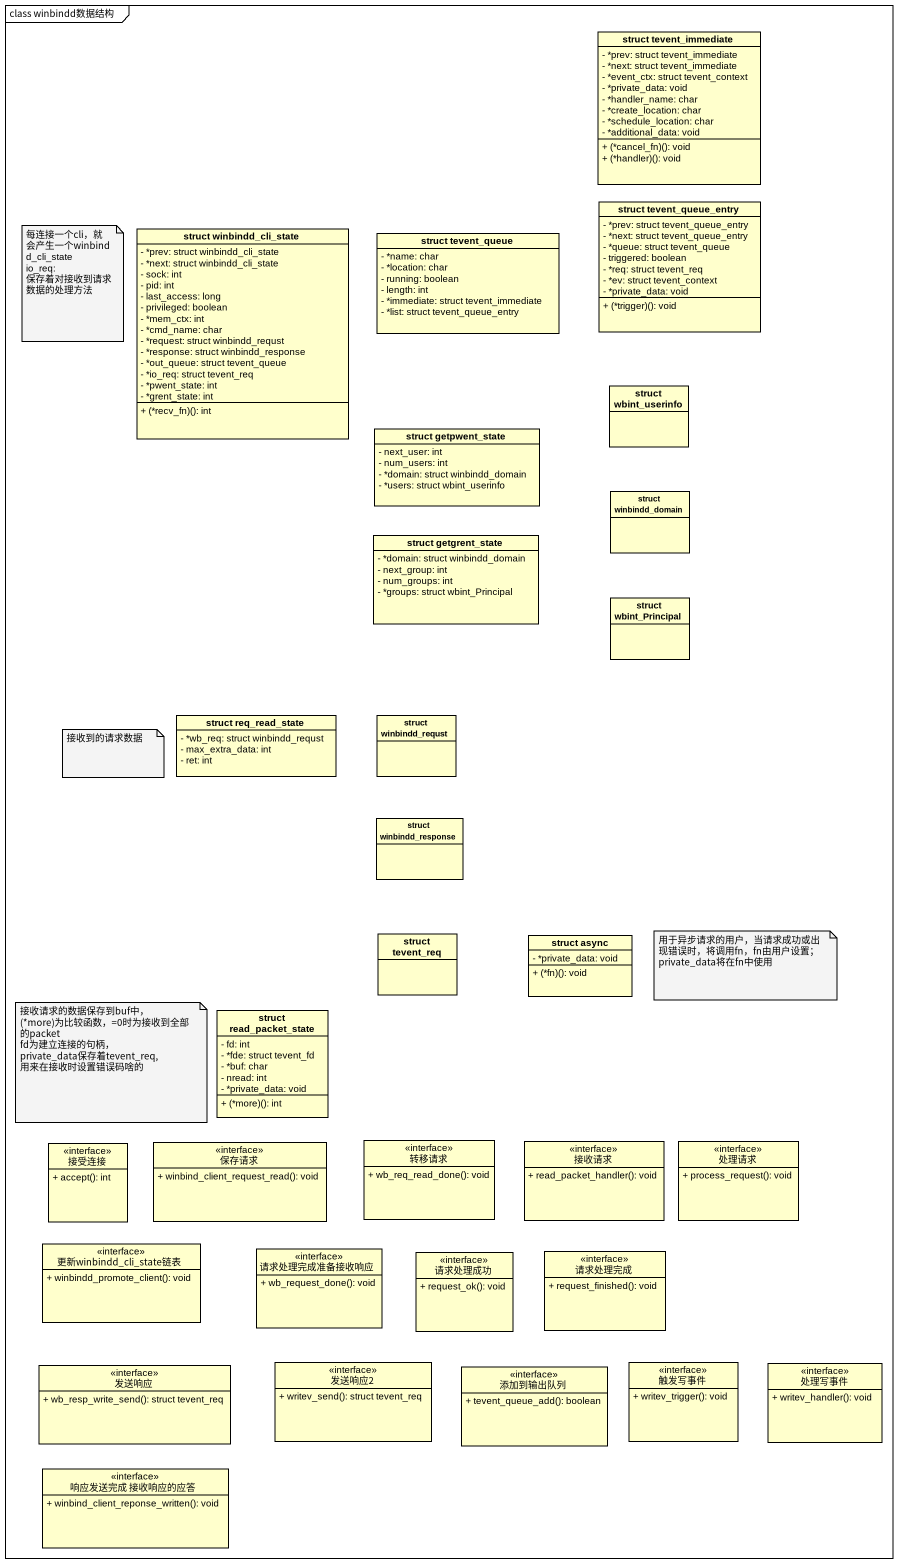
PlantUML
@startuml
mainframe class winbindd数据结构
hide circle
hide empty members
skinparam classAttributeIconSize 0
class "struct tevent_immediate" as struct_tevent_immediate {
  - *prev: struct tevent_immediate
  - *next: struct tevent_immediate
  - *event_ctx: struct tevent_context
  - *private_data: void
  - *handler_name: char
  - *create_location: char
  - *schedule_location: char
  - *additional_data: void
  + (*cancel_fn)(): void
  + (*handler)(): void
}
class "struct winbindd_cli_state" as struct_winbindd_cli_state {
  - *prev: struct winbindd_cli_state
  - *next: struct winbindd_cli_state
  - sock: int
  - pid: int
  - last_access: long
  - privileged: boolean
  - *mem_ctx: int
  - *cmd_name: char
  - *request: struct winbindd_requst
  - *response: struct winbindd_response
  - *out_queue: struct tevent_queue
  - *io_req: struct tevent_req
  - *pwent_state: int
  - *grent_state: int
  + (*recv_fn)(): int
}
class "struct tevent_queue_entry" as struct_tevent_queue_entry {
  - *prev: struct tevent_queue_entry
  - *next: struct tevent_queue_entry
  - *queue: struct tevent_queue
  - triggered: boolean
  - *req: struct tevent_req
  - *ev: struct tevent_context
  - *private_data: void
  + (*trigger)(): void
}
class "struct tevent_queue" as struct_tevent_queue {
  - *name: char
  - *location: char
  - running: boolean
  - length: int
  - *immediate: struct tevent_immediate
  - *list: struct tevent_queue_entry
}
class "struct wbint_userinfo" as struct_wbint_userinfo
class "struct getpwent_state" as struct_getpwent_state {
  - next_user: int
  - num_users: int
  - *domain: struct winbindd_domain
  - *users: struct wbint_userinfo
}
class "struct winbindd_domain" as struct_winbindd_domain
class "struct getgrent_state" as struct_getgrent_state {
  - *domain: struct winbindd_domain
  - next_group: int
  - num_groups: int
  - *groups: struct wbint_Principal
}
class "struct wbint_Principal" as struct_wbint_Principal
class "struct req_read_state" as struct_req_read_state {
  - *wb_req: struct winbindd_requst
  - max_extra_data: int
  - ret: int
}
class "struct winbindd_requst" as struct_winbindd_requst
class "struct winbindd_response" as struct_winbindd_response
class "struct tevent_req" as struct_tevent_req
class "struct async" as struct_async {
  - *private_data: void
  + (*fn)(): void
}
class "struct read_packet_state" as struct_read_packet_state {
  - fd: int
  - *fde: struct tevent_fd
  - *buf: char
  - nread: int
  - *private_data: void
  + (*more)(): int
}
interface 接受连接 {
  + accept(): int
}
interface 保存请求 {
  + winbind_client_request_read(): void
}
interface 转移请求 {
  + wb_req_read_done(): void
}
interface 接收请求 {
  + read_packet_handler(): void
}
interface 处理请求 {
  + process_request(): void
}
interface 更新winbindd_cli_state链表 {
  + winbindd_promote_client(): void
}
interface 请求处理完成准备接收响应 {
  + wb_request_done(): void
}
interface 请求处理成功 {
  + request_ok(): void
}
interface 请求处理完成 {
  + request_finished(): void
}
interface 发送响应 {
  + wb_resp_write_send(): struct tevent_req
}
interface 发送响应2 {
  + writev_send(): struct tevent_req
}
interface 添加到输出队列 {
  + tevent_queue_add(): boolean
}
interface 触发写事件 {
  + writev_trigger(): void
}
interface 处理写事件 {
  + writev_handler(): void
}
interface "响应发送完成 接收响应的应答" as 响应发送完成_接收响应的应答 {
  + winbind_client_reponse_written(): void
}
note as N1
  每连接一个cli，就会产生一个winbindd_cli_state
  io_req:保存着对接收到请求数据的处理方法
end note
note as N2
  接收到的请求数据
end note
note as N3
  用于异步请求的用户，当请求成功或出现错误时，将调用fn，fn由用户设置；
  private_data将在fn中使用
end note
note as N4
  接收请求的数据保存到buf中，
  (*more)为比较函数，=0时为接收到全部的packet
  fd为建立连接的句柄，
  private_data保存着tevent_req,用来在接收时设置错误码啥的
end note
@enduml
